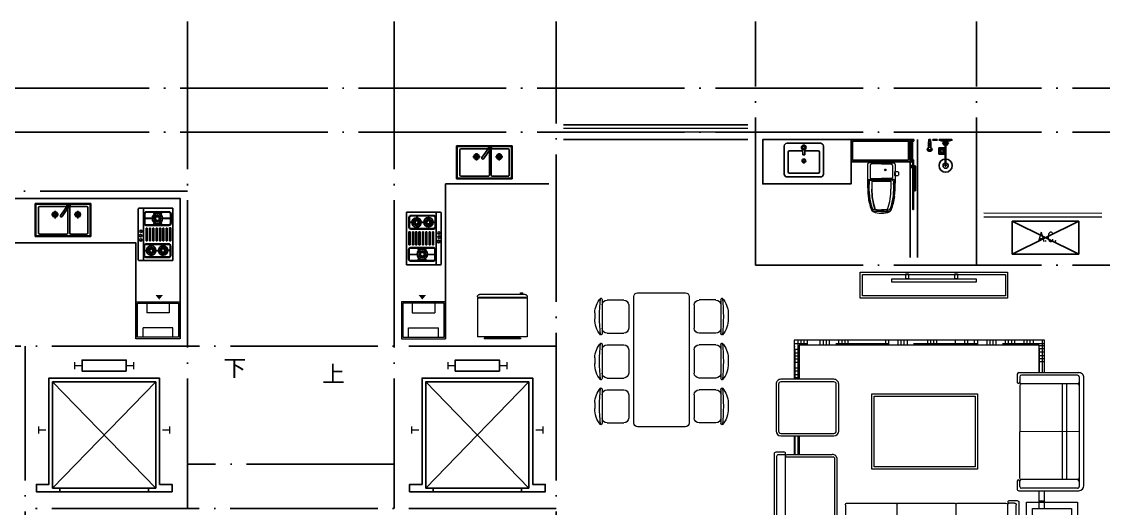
# Model space of a CAD drawing. Extents: x 65861 to 180383, y -19954 to 24543.
# Drawn here: x 144692 to 159363, y 8528 to 15128 of the extents above; entities that cross this region are included whole.
import ezdxf
from ezdxf.enums import TextEntityAlignment as Align

# ---------------------------------------------------------------- set-up
doc = ezdxf.new("R2010")
doc.units = 0
doc.header["$LTSCALE"] = 1000
doc.header["$MEASUREMENT"] = 0
doc.linetypes.add('ACAD_ISO02W100', pattern=[15, 12, -3])
doc.linetypes.add('DOTE', pattern=[2.42, 2, -0.2, 0.02, -0.2])
for name, color, linetype in [('DOTE', 1, 'DOTE'), ('fd', 4, 'Continuous'), ('hz', 254, 'Continuous'), ('PUB_TEXT', 255, 'Continuous'), ('STAIR', 2, 'Continuous'), ('厨卫', 154, 'Continuous'), ('洁具', 150, 'Continuous'), ('看线', 5, 'Continuous'), ('空调', 8, 'Continuous'), ('管井', 236, 'Continuous')]:
    doc.layers.add(name, color=color, linetype=linetype)
for name, color, linetype, lineweight in [('Text-I', 7, 'Continuous', 5), ('家具', 33, 'Continuous', 9), ('房建名称', 7, 'Continuous', 0)]:
    doc.layers.add(name, color=color, linetype=linetype, lineweight=lineweight)
doc.styles.add('DIM_FONT', font='SIMPLEX.shx', dxfattribs={"width": 0.8})
doc.styles.add('黑体', font='SIMHEI.TTF', dxfattribs={"width": 0.85, "height": 10})

# ---------------------------------------------------------------- blocks, each defined once
blk = doc.blocks.new('A$C45025D1E')
for p, q in [((1620, 50), (220, 1490)), ((1620, 1490), (220, 50)), ((320, 0), (320, 50)), ((1520, 0), (1520, 50))]:
    blk.add_line(p, q)
at = {"const_width": 18}
for points in [[(520, 1760), (520, 1660)], [(1320, 1760), (1320, 1660)], [(620, 1710), (520, 1710)], [(1220, 1710), (1320, 1710)], [(30, 885), (30, 785)], [(1810, 885), (1810, 785)], [(130, 835), (30, 835)], [(1710, 835), (1810, 835)]]:
    blk.add_lwpolyline(points, dxfattribs=at)
for points in [[(1220, 1635), (1220, 1785), (620, 1785), (620, 1635)], [(1670, 100), (1670, 1540), (170, 1540), (170, 100), (0, 100), (0, 0), (1840, 0), (1840, 100)], [(220, 50), (220, 1490), (1620, 1490), (1620, 50)]]:
    blk.add_lwpolyline(points, close=True)
blk = doc.blocks.new('A$C1BE601A8')
at = {"layer": '洁具', "color": 0}
for p, q in [((0, 0), (0, 450)), ((0, 450), (757, 450)), ((757, 450), (757, 0)), ((10, 10), (10, 440)), ((10, 440), (747, 440)), ((41, 393), (41, 50)), ((273, 408), (56, 408)), ((226, 300), (130, 300)), ((178, 248), (178, 348)), ((288, 50), (288, 393)), ((315, 427), (293, 411)), ((293, 411), (390, 273)), ((311, 393), (311, 50)), ((412, 288), (315, 427)), ((695, 408), (326, 408)), ((534, 300), (438, 300)), ((486, 248), (486, 348)), ((710, 50), (710, 393)), ((747, 440), (747, 10)), ((757, 0), (0, 0)), ((747, 10), (10, 10)), ((56, 35), (273, 35)), ((326, 35), (695, 35))]:
    blk.add_line(p, q, dxfattribs=at)
for centre, radius in [((178, 300), 36.1), ((178, 300), 27.1), ((486, 300), 36.1), ((486, 300), 27.1)]:
    blk.add_circle(centre, radius, dxfattribs=at)
for centre, radius, start, end in [((304, 419), 21.7, 342.6068, 267.3353), ((56, 393), 15, 90, 180), ((273, 393), 15, 0, 90), ((326, 393), 15, 90, 180), ((695, 393), 15, 0, 90), ((401, 281), 13.3, 214.971, 34.971), ((56, 50), 15, 180, 270), ((273, 50), 15, 270, 0), ((326, 50), 15, 180, 270), ((695, 50), 15, 270, 0)]:
    blk.add_arc(centre, radius, start, end, dxfattribs=at)
blk = doc.blocks.new('ddfdf')
at = {"layer": '洁具', "color": 0}
for p, q in [((15801, -30110), (15801, -30822)), ((16261, -30111), (15801, -30110)), ((15826, -30314), (15826, -30189)), ((15834, -30314), (15834, -30189)), ((15856, -30159), (16163, -30159)), ((15856, -30167), (16163, -30167)), ((15952, -30159), (15957, -30157)), ((15968, -30208), (15952, -30159)), ((15957, -30157), (15973, -30206)), ((15973, -30206), (15968, -30208)), ((16062, -30157), (16046, -30206)), ((16046, -30206), (16051, -30208)), ((16051, -30208), (16067, -30159)), ((16067, -30159), (16062, -30157)), ((16185, -30189), (16185, -30315)), ((16193, -30189), (16193, -30315)), ((16201, -30822), (16202, -30111)), ((16271, -30121), (16271, -30812)), ((15829, -30248), (15829, -30252)), ((15947, -30248), (15829, -30248)), ((15829, -30252), (15947, -30252)), ((16163, -30337), (15856, -30336)), ((16163, -30345), (15856, -30344)), ((15947, -30252), (15947, -30248)), ((15968, -30295), (15952, -30344)), ((15952, -30344), (15957, -30346)), ((15957, -30346), (15973, -30297)), ((15973, -30297), (15968, -30295)), ((16046, -30297), (16051, -30295)), ((16062, -30346), (16046, -30297)), ((16051, -30295), (16067, -30344)), ((16067, -30344), (16062, -30346)), ((16072, -30252), (16072, -30248)), ((16072, -30248), (16190, -30248)), ((16190, -30253), (16072, -30252)), ((16190, -30248), (16190, -30253)), ((15832, -30556), (15832, -30379)), ((15832, -30379), (15849, -30379)), ((15849, -30379), (15849, -30556)), ((15878, -30556), (15878, -30380)), ((15878, -30380), (15894, -30380)), ((15894, -30380), (15894, -30556)), ((15923, -30556), (15923, -30380)), ((15923, -30380), (15940, -30380)), ((15940, -30380), (15940, -30556)), ((15968, -30556), (15968, -30380)), ((15968, -30380), (15985, -30380)), ((15985, -30380), (15985, -30556)), ((16014, -30556), (16014, -30380)), ((16014, -30380), (16030, -30380)), ((16030, -30380), (16030, -30556)), ((16059, -30556), (16059, -30380)), ((16059, -30380), (16076, -30380)), ((16076, -30380), (16076, -30556)), ((16104, -30556), (16104, -30380)), ((16104, -30380), (16121, -30380)), ((16121, -30380), (16121, -30556)), ((16150, -30556), (16150, -30380)), ((16150, -30380), (16166, -30380)), ((16166, -30380), (16166, -30556)), ((15831, -30750), (15831, -30624)), ((15849, -30556), (15832, -30556)), ((15839, -30750), (15839, -30624)), ((15861, -30594), (16167, -30595)), ((15861, -30602), (16167, -30603)), ((15894, -30556), (15878, -30556)), ((15940, -30556), (15923, -30556)), ((15937, -30595), (15937, -30654)), ((15942, -30595), (15937, -30595)), ((15937, -30654), (15942, -30654)), ((15942, -30654), (15942, -30595)), ((15985, -30556), (15968, -30556)), ((16030, -30556), (16014, -30556)), ((16076, -30556), (16059, -30556)), ((16095, -30595), (16095, -30654)), ((16099, -30595), (16095, -30595)), ((16095, -30654), (16099, -30654)), ((16099, -30654), (16099, -30595)), ((16121, -30556), (16104, -30556)), ((16166, -30556), (16150, -30556)), ((16189, -30625), (16189, -30750)), ((16197, -30625), (16197, -30750)), ((15829, -30682), (15829, -30686)), ((15904, -30682), (15829, -30682)), ((15829, -30686), (15904, -30686)), ((16167, -30772), (15861, -30772)), ((16167, -30780), (15861, -30780)), ((15904, -30686), (15904, -30682)), ((15937, -30780), (15937, -30720)), ((15937, -30720), (15942, -30720)), ((15942, -30780), (15937, -30780)), ((15942, -30720), (15942, -30780)), ((15968, -30684), (15968, -30688)), ((16063, -30684), (15968, -30684)), ((15968, -30688), (16063, -30688)), ((16063, -30688), (16063, -30684)), ((16095, -30780), (16095, -30720)), ((16095, -30720), (16099, -30720)), ((16099, -30780), (16095, -30780)), ((16099, -30720), (16099, -30780)), ((16126, -30690), (16126, -30685)), ((16126, -30685), (16199, -30685)), ((16199, -30690), (16126, -30690)), ((16199, -30685), (16199, -30690)), ((15801, -30822), (16261, -30822))]:
    blk.add_line(p, q, dxfattribs=at)
for centre, radius in [((16013, -30253), 70.1), ((16013, -30253), 47.3), ((16013, -30253), 41.8), ((16013, -30253), 25.3), ((16235, -30426), 16.2), ((16240, -30485), 16.2), ((15936, -30685), 63.7), ((15936, -30685), 43), ((15936, -30685), 38), ((16096, -30687), 63.7), ((16096, -30687), 43), ((16096, -30687), 38), ((16238, -30542), 16.2), ((15936, -30685), 23), ((16096, -30687), 23)]:
    blk.add_circle(centre, radius, dxfattribs=at)
for centre, radius, start, end in [((15856, -30189), 30, 89.961, 179.961), ((15856, -30189), 22, 89.961, 179.961), ((16163, -30189), 30, 359.961, 89.961), ((16163, -30189), 22, 359.961, 89.961), ((16261, -30121), 10, 0, 89.961), ((15856, -30314), 30, 179.961, 269.961), ((15856, -30314), 22, 179.961, 269.961), ((16163, -30315), 30, 269.961, 359.961), ((16163, -30315), 22, 269.961, 359.961), ((15861, -30624), 30, 89.961, 179.961), ((15861, -30624), 22, 89.961, 179.961), ((16167, -30625), 30, 359.961, 89.961), ((16167, -30625), 22, 359.961, 89.961), ((15861, -30750), 30, 179.961, 269.961), ((15861, -30750), 22, 179.961, 269.961), ((16167, -30750), 30, 269.961, 359.961), ((16167, -30750), 22, 269.961, 359.961), ((16261, -30812), 10, 269.961, 0)]:
    blk.add_arc(centre, radius, start, end, dxfattribs=at)
blk = doc.blocks.new('A$C6F030B8F')
at = {"layer": '家具'}
for p, q in [((273, 1809), (353, 1809)), ((882, 1809), (962, 1809)), ((1490, 1809), (1570, 1809)), ((93, 1709), (553, 1709)), ((98, 1641), (98, 1416)), ((548, 1641), (548, 1416)), ((701, 1709), (1161, 1709)), ((706, 1641), (706, 1416)), ((1156, 1641), (1156, 1416)), ((1310, 1709), (1770, 1709)), ((1315, 1641), (1315, 1416)), ((1315, 1641), (1315, 1416)), ((1765, 1641), (1765, 1416)), ((166, 1349), (481, 1349)), ((774, 1349), (1089, 1349)), ((1382, 1349), (1697, 1349)), ((0, 1229), (0, 579)), ((1766, 1279), (50, 1279)), ((1816, 579), (1816, 1229)), ((50, 529), (1766, 529)), ((166, 460), (481, 460)), ((774, 460), (1089, 460)), ((1382, 460), (1697, 460)), ((98, 167), (98, 392)), ((548, 167), (548, 392)), ((706, 167), (706, 392)), ((1156, 167), (1156, 392)), ((1315, 167), (1315, 392)), ((1765, 167), (1765, 392)), ((93, 100), (553, 100)), ((701, 100), (1161, 100)), ((1310, 100), (1770, 100)), ((273, 0), (353, 0)), ((882, 0), (962, 0)), ((1490, 0), (1570, 0))]:
    blk.add_line(p, q, dxfattribs=at)
for centre, radius, start, end in [((283, 1493), 316, 91.7651, 130.7265), ((363, 1493), 316, 49.2735, 91.7651), ((892, 1493), 316, 91.7651, 130.7265), ((971, 1493), 316, 49.2735, 91.7651), ((1500, 1493), 316, 91.7651, 130.7265), ((1580, 1493), 316, 49.2735, 91.7651), ((84, 1725), 10, 130.7265, 202.67), ((93, 1729), 20, 202.67, 270), ((323, -969), 2713, 84.8023, 95.1977), ((166, 1641), 67.5, 90, 180), ((481, 1641), 67.5, 0, 90), ((553, 1729), 20, 270, 337.33), ((562, 1725), 10, 337.33, 49.2735), ((692, 1725), 10, 130.7265, 202.67), ((701, 1729), 20, 202.67, 270), ((931, -969), 2713, 84.8023, 95.1977), ((774, 1641), 67.5, 90, 180), ((1089, 1641), 67.5, 0, 90), ((1161, 1729), 20, 270, 337.33), ((1171, 1725), 10, 337.33, 49.2735), ((1301, 1725), 10, 130.7265, 202.67), ((1310, 1729), 20, 202.67, 270), ((1540, -969), 2713, 84.8023, 95.1977), ((1382, 1641), 67.5, 90, 180), ((1697, 1641), 67.5, 0, 90), ((1770, 1729), 20, 270, 337.33), ((1779, 1725), 10, 337.33, 49.2735), ((166, 1416), 67.5, 180, 270), ((481, 1416), 67.5, 270, 0), ((774, 1416), 67.5, 180, 270), ((1089, 1416), 67.5, 270, 0), ((1382, 1416), 67.5, 180, 270), ((1697, 1416), 67.5, 270, 0), ((50, 1229), 50, 90, 180), ((1766, 1229), 50, 0, 90), ((50, 579), 50, 180, 270), ((166, 392), 67.5, 90, 180), ((481, 392), 67.5, 0, 90), ((774, 392), 67.5, 90, 180), ((1089, 392), 67.5, 0, 90), ((1382, 392), 67.5, 90, 180), ((1697, 392), 67.5, 0, 90), ((1766, 579), 50, 270, 0), ((166, 167), 67.5, 180, 270), ((481, 167), 67.5, 270, 0), ((774, 167), 67.5, 180, 270), ((1089, 167), 67.5, 270, 0), ((1382, 167), 67.5, 180, 270), ((1697, 167), 67.5, 270, 0), ((84, 84), 10, 157.33, 229.2735), ((93, 80), 20, 90, 157.33), ((283, 315), 316, 229.2735, 268.2349), ((323, 2778), 2713, 264.8023, 275.1977), ((363, 315), 316, 268.2349, 310.7265), ((553, 80), 20, 22.67, 90), ((562, 84), 10, 310.7265, 22.67), ((692, 84), 10, 157.33, 229.2735), ((701, 80), 20, 90, 157.33), ((892, 315), 316, 229.2735, 268.2349), ((931, 2778), 2713, 264.8023, 275.1977), ((971, 315), 316, 268.2349, 310.7265), ((1161, 80), 20, 22.67, 90), ((1171, 84), 10, 310.7265, 22.67), ((1310, 80), 20, 90, 157.33), ((1301, 84), 10, 157.33, 229.2735), ((1500, 315), 316, 229.2735, 268.2349), ((1540, 2778), 2713, 264.8023, 275.1977), ((1580, 315), 316, 268.2349, 310.7265), ((1770, 80), 20, 22.67, 90), ((1779, 84), 10, 310.7265, 22.67)]:
    blk.add_arc(centre, radius, start, end, dxfattribs=at)
blk = doc.blocks.new('x6')
at = {"layer": '厨卫', "color": 0}
for p, q in [((227, 0), (-227, 0)), ((-265, -38), (-265, -419)), ((-214, -387), (-214, -121)), ((-195, -102), (-16, -102)), ((-19, -57), (-32, -57)), ((-13, -43), (-23, -34)), ((-13, -70), (-22, -80)), ((-16, -84), (-13, -158)), ((0, -38), (0, -24)), ((0, -75), (0, -89)), ((22, -33), (13, -43)), ((23, -79), (13, -70)), ((16, -84), (13, -158)), ((16, -102), (195, -102)), ((19, -57), (32, -57)), ((214, -121), (214, -387)), ((265, -419), (265, -38)), ((-13, -158), (13, -158)), ((195, -406), (-195, -406)), ((-227, -457), (227, -457))]:
    blk.add_line(p, q, dxfattribs=at)
for centre, radius in [((0, -57), 32.3), ((0, -57), 18.8), ((-1, -241), 25.4), ((-1, -241), 16)]:
    blk.add_circle(centre, radius, dxfattribs=at)
for centre, radius, start, end in [((-227, -38), 38.1, 90, 180), ((227, -38), 38.1, 0, 90), ((-195, -121), 19.1, 90, 180), ((195, -121), 19.1, 0, 90), ((-227, -419), 38.1, 180, 270), ((-195, -387), 19.1, 180, 270), ((195, -387), 19.1, 270, 0), ((227, -419), 38.1, 270, 0)]:
    blk.add_arc(centre, radius, start, end, dxfattribs=at)
blk = doc.blocks.new('ma2')
at = {"layer": '厨卫', "color": 0}
for centre, radius, start, end in [((712, -340), 881, 175.7103, 198.2941), ((704, -353), 834, 180.1819, 198.4973)]:
    blk.add_arc(centre, radius, start, end, dxfattribs=at)
at = {"layer": '家具', "color": 0}
for p, q in [((0, 0), (-166, 0)), ((0, 0), (166, 0)), ((-189, -22), (-189, -274)), ((-153, -36), (-153, -198)), ((0, -14), (-130, -14)), ((0, -14), (130, -14)), ((153, -36), (153, -198)), ((180, -125), (180, -165)), ((192, -118), (187, -118)), ((189, -22), (189, -122)), ((189, -121), (189, -130)), ((189, -137), (189, -146)), ((192, -118), (222, -118)), ((230, -125), (230, -165)), ((-180, -230), (-139, -212)), ((-180, -230), (-180, -316)), ((-180, -230), (0, -230)), ((-176, -279), (-176, -280)), ((-166, -274), (-171, -274)), ((-166, -253), (-166, -274)), ((-148, -235), (0, -235)), ((-139, -212), (0, -212)), ((-130, -220), (0, -220)), ((-130, -250), (-130, -356)), ((0, -247), (-127, -247)), ((-119, -247), (0, -247)), ((139, -212), (0, -212)), ((130, -220), (0, -220)), ((180, -230), (0, -230)), ((148, -235), (0, -235)), ((119, -247), (0, -247)), ((0, -247), (127, -247)), ((130, -250), (130, -356)), ((180, -230), (139, -212)), ((166, -253), (166, -274)), ((166, -274), (171, -274)), ((176, -279), (176, -280)), ((180, -230), (180, -316)), ((192, -172), (187, -172)), ((189, -153), (189, -162)), ((189, -170), (189, -274)), ((192, -172), (222, -172)), ((-77, -636), (-102, -636)), ((93, -660), (-93, -660)), ((-68, -636), (-77, -636)), ((-68, -636), (0, -636)), ((68, -636), (0, -636)), ((0, -660), (93, -660)), ((68, -636), (77, -636)), ((77, -636), (102, -636))]:
    blk.add_line(p, q, dxfattribs=at)
blk.add_circle((53, -94), 11.4, dxfattribs=at)
for centre, radius, start, end in [((-166, -22), 22.5, 90, 180), ((166, -22), 22.5, 0, 90), ((-130, -36), 22.5, 90, 180), ((130, -36), 22.5, 0, 90), ((187, -125), 7.2, 90, 180), ((222, -125), 7.2, 0, 90), ((6806, -15), 7000, 182.1248, 183.6001), ((316, -367), 499, 170.0177, 190.1149), ((-171, -279), 4.5, 90, 180), ((-148, -253), 18, 90, 180), ((-130, -198), 22.5, 180, 270), ((-127, -250), 3.6, 90, 180), ((-712, -340), 881, 341.7059, 4.2897), ((127, -250), 3.6, 0, 90), ((130, -198), 22.5, 270, 0), ((148, -253), 18, 0, 90), ((171, -279), 4.5, 0, 90), ((-316, -367), 499, 349.8851, 9.9823), ((187, -165), 7.2, 180, 270), ((-6806, -15), 7000, 356.3999, 357.8752), ((222, -165), 7.2, 270, 0), ((-704, -353), 834, 341.5027, 359.8181), ((749, -321), 939, 188.1773, 199.5371), ((594, -353), 776, 187.5237, 201.3401), ((-594, -353), 776, 338.6599, 352.4763), ((-749, -321), 939, 340.4627, 351.8238), ((-123, -630), 13.5, 199.5371, 212.7351), ((-70, -597), 75.7, 212.7351, 236.2527), ((-116, -630), 13.5, 201.3401, 225.0457), ((117, -396), 344, 225.0457, 228.0777), ((-100, -611), 25.3, 193.7471, 265.3876), ((-92, -626), 34, 231.9313, 272.5793), ((-13, -423), 257, 247.1573, 272.879), ((-70, -612), 18, 198.4973, 250.8187), ((-15, -386), 250, 255.8484, 273.4075), ((15, -386), 250, 266.5925, 284.1516), ((13, -423), 257, 267.121, 292.8427), ((70, -612), 18, 289.1813, 341.5027), ((92, -626), 34, 267.4207, 308.0687), ((100, -611), 25.3, 274.6124, 346.2529), ((70, -597), 75.7, 303.7473, 327.2649), ((-117, -396), 344, 311.9223, 314.9543), ((116, -630), 13.5, 314.9543, 338.6599), ((123, -630), 13.5, 327.2649, 340.4629)]:
    blk.add_arc(centre, radius, start, end, dxfattribs=at)
blk = doc.blocks.new('A$C25AA54E1')
at = {"ltscale": 20}
for p, q in [((918, 3081), (3211, 3081)), ((3413, 3081), (4163, 3081)), ((884, 2199), (884, 3017)), ((3234, 2997), (3234, 3061)), ((3234, 2234), (3234, 2996)), ((3347, 3015), (3347, 1617)), ((4198, 3046), (4198, 1539)), ((1712, 2211), (1057, 2211)), ((3212, 2211), (1757, 2211)), ((1012, 2176), (906, 2176)), ((1, 1972), (0, 511)), ((883, 2042), (71, 2042)), ((906, 1914), (906, 2019)), ((871, 614), (872, 1868)), ((1443, 1750), (2878, 1750)), ((1443, 728), (1443, 1750)), ((2878, 1750), (2878, 728)), ((4024, 1551), (3413, 1551)), ((4047, 1574), (4047, 1539)), ((4175, 1516), (4070, 1516)), ((3325, 1234), (3325, 597)), ((4110, 1300), (3391, 1300)), ((4176, 597), (4176, 1234)), ((2878, 728), (1443, 728)), ((882, 440), (70, 440)), ((905, 463), (905, 568)), ((3391, 531), (4110, 531))]:
    blk.add_line(p, q, dxfattribs=at)
for p, q in [((918, 2994), (918, 2234)), ((1011, 3017), (942, 3017)), ((1034, 2994), (1034, 2234)), ((1711, 3017), (1058, 3017)), ((1734, 2996), (1734, 2234)), ((2511, 3017), (1758, 3017)), ((2534, 2996), (2534, 2234)), ((3211, 3017), (2558, 3017)), ((3380, 2996), (3380, 1606)), ((4070, 3017), (3403, 3017)), ((4047, 2994), (4047, 1574)), ((4140, 3017), (4070, 3017)), ((4163, 2994), (4163, 1574)), ((3211, 2846), (1058, 2846)), ((4025, 2846), (3403, 2846)), ((781, 2780), (884, 2780)), ((781, 2709), (884, 2709)), ((536, 2283), (536, 2042)), ((606, 2283), (606, 2042)), ((941, 2211), (1012, 2211)), ((603, 2178), (536, 2178)), ((64, 1915), (65, 1985)), ((65, 1869), (64, 1915)), ((88, 2008), (848, 2007)), ((503, 2041), (503, 2042)), ((871, 1984), (871, 1914)), ((64, 569), (65, 1872)), ((87, 1892), (849, 1891)), ((87, 1892), (849, 1891)), ((88, 1892), (848, 1891)), ((236, 592), (236, 1892)), ((293, 592), (293, 1892)), ((1476, 1717), (2845, 1717)), ((1476, 761), (1476, 1717)), ((2845, 1717), (2845, 761)), ((4047, 1584), (3402, 1584)), ((3860, 1302), (3860, 1551)), ((3876, 1551), (3876, 1303)), ((3918, 1551), (3918, 1302)), ((3930, 1300), (3930, 1551)), ((4140, 1551), (4070, 1551)), ((65, 1242), (871, 1241)), ((3360, 1234), (3360, 597)), ((4110, 1265), (3391, 1265)), ((4141, 597), (4141, 1234)), ((2845, 761), (1476, 761)), ((87, 592), (848, 591)), ((64, 499), (64, 569)), ((87, 476), (848, 475)), ((536, 440), (536, 0)), ((561, 440), (561, 0)), ((603, 440), (603, 128)), ((606, 440), (606, 70)), ((871, 498), (871, 568)), ((3391, 566), (4110, 566)), ((3860, 70), (3860, 531)), ((3930, 507), (3860, 507)), ((3918, 465), (3860, 465)), ((3876, 531), (3876, 0)), ((3918, 531), (3918, 128)), ((3930, 0), (3930, 531)), ((3930, 416), (3860, 416)), ((3930, 374), (3860, 374)), ((3918, 297), (3860, 297)), ((606, 292), (536, 292)), ((603, 250), (536, 250)), ((606, 208), (536, 208)), ((606, 158), (536, 158)), ((3930, 255), (3860, 255)), ((3930, 213), (3860, 213)), ((3918, 171), (3860, 171)), ((606, 116), (536, 116)), ((606, 74), (536, 74)), ((1105, 44), (536, 44)), ((606, 86), (603, 86)), ((606, 70), (3860, 70)), ((686, 70), (686, 0)), ((728, 70), (728, 0)), ((770, 70), (770, 0)), ((812, 70), (812, 0)), ((938, 70), (938, 0)), ((979, 70), (979, 0)), ((1021, 70), (1021, 0)), ((1063, 70), (1063, 0)), ((1189, 70), (1189, 0)), ((1231, 70), (1231, 0)), ((1273, 70), (1273, 0)), ((1314, 70), (1314, 0)), ((1440, 70), (1440, 0)), ((2310, 44), (1440, 44)), ((1482, 70), (1482, 0)), ((1574, 70), (1574, 0)), ((1616, 70), (1616, 0)), ((1741, 70), (1741, 0)), ((1993, 70), (1993, 0)), ((2035, 70), (2035, 0)), ((2076, 70), (2076, 0)), ((2118, 70), (2118, 0)), ((2394, 70), (2394, 0)), ((2436, 70), (2436, 0)), ((2478, 70), (2478, 0)), ((2520, 70), (2520, 0)), ((2645, 70), (2645, 0)), ((3365, 44), (2645, 44)), ((2687, 70), (2687, 0)), ((3198, 70), (3198, 0)), ((3240, 70), (3240, 0)), ((3281, 70), (3281, 0)), ((3323, 70), (3323, 0)), ((3449, 70), (3449, 0)), ((3491, 70), (3491, 0)), ((3533, 70), (3533, 0)), ((3575, 70), (3575, 0)), ((3750, 70), (3750, 0)), ((3930, 44), (3750, 44)), ((3792, 70), (3792, 0)), ((3834, 70), (3834, 0)), ((3930, 122), (3860, 122)), ((3930, 86), (3918, 86)), ((536, 0), (3930, 0))]:
    blk.add_line(p, q)
blk.add_lwpolyline([(781, 2895), (781, 2199), (85, 2199), (85, 2895)], close=True, dxfattribs=at)
blk.add_lwpolyline([(698, 2812), (698, 2282), (169, 2282), (169, 2812)], close=True)
at = {"ltscale": 20, "extrusion": (0, 0, -1)}
for centre, major_axis, ratio, start_param, end_param in [((953, 3021), (-49.4, 49.4), 1, 5.45018, 6.544088), ((3211, 3058), (16.4, 16.4), 1, -0.785398, 0.696689), ((4163, 3046), (24.6, 24.6), 1, -0.785398, 0.785398), ((1012, 2234), (-16.2, 16.2), 1, 2.356194, 3.926991), ((1012, 2193), (12.7, 12.7), 0.942987, -0.815786, 2.325807), ((1057, 2234), (-16.2, 16.2), 1, 3.926991, 5.497787), ((1712, 2234), (-16.2, 16.2), 1, 2.356194, 3.926991), ((1757, 2234), (16.2, 16.2), 1, 2.356194, 3.926991), ((2512, 2234), (-16.2, 16.2), 1, 2.356194, 3.926991), ((2557, 2234), (16.2, 16.2), 1, 2.356194, 3.926991), ((3212, 2234), (-16.2, 16.2), 1, 2.356194, 3.926991), ((906, 2199), (16.2, 16.2), 1, 2.356194, 3.926991), ((4024, 1574), (16.2, 16.2), 1, 0.785398, 2.356194), ((4175, 1539), (-16.2, 16.2), 1, 2.356194, 3.926991)]:
    blk.add_ellipse(centre, major_axis=major_axis, ratio=ratio, start_param=start_param, end_param=end_param, dxfattribs=at)
at = {"ltscale": 20}
for centre, major_axis, ratio, start_param, end_param in [((3413, 3015), (-46.6, 46.6), 1, -0.785398, 0.785398), ((71, 1972), (49.7, 49.7), 1, 0.785398, 2.356194), ((848, 1914), (-16.2, 16.2), 1, 2.355029, 3.925825), ((889, 1914), (12.4, 12.4), 0.984307, 2.347446, 5.489038), ((883, 2019), (-16.2, 16.2), 1, 3.925825, 5.496622), ((849, 1868), (16.2, 16.2), 1, 5.496622, 7.067418), ((849, 1868), (16.2, 16.2), 1, 5.496622, 7.067418), ((3413, 1617), (46.6, 46.6), 1, 2.356194, 3.926991), ((4070, 1539), (16.2, 16.2), 1, 2.356194, 3.926991), ((3391, 1234), (-46.6, 46.6), 1, -0.785398, 0.785398), ((4110, 1234), (46.6, 46.6), 1, 5.497787, 7.068583), ((848, 614), (-16.2, 16.2), 1, 2.355029, 3.925825), ((848, 568), (-16.2, 16.2), 1, 3.925825, 5.496622), ((3391, 597), (46.6, 46.6), 1, 2.356194, 3.926991), ((4110, 597), (-46.6, 46.6), 1, 2.356194, 3.926991), ((70, 511), (49.7, 49.7), 1, 2.356194, 3.926991), ((888, 568), (12.4, 12.4), 0.984309, -0.794147, 2.347446), ((882, 463), (-16.2, 16.2), 1, 2.355029, 3.925825)]:
    blk.add_ellipse(centre, major_axis=major_axis, ratio=ratio, start_param=start_param, end_param=end_param, dxfattribs=at)
at = {"extrusion": (0, 0, -1)}
for centre, major_axis, start_param, end_param in [((942, 2994), (16.4, 16.4), 3.926991, 5.497787), ((1011, 2994), (16.4, 16.4), -0.785398, 0.785398), ((1058, 2994), (16.4, 16.4), 3.926991, 5.497787), ((1711, 2994), (-16.4, 16.4), 0.785398, 2.267485), ((1758, 2994), (16.4, 16.4), 4.0157, 5.497787), ((2511, 2994), (-16.4, 16.4), 0.785398, 2.267485), ((2558, 2994), (16.4, 16.4), 4.0157, 5.497787), ((3211, 2994), (-16.4, 16.4), 0.785398, 2.267485), ((3403, 2994), (16.4, 16.4), 4.0157, 5.497787), ((4023, 2994), (16.4, 16.4), -0.785398, 0.785398), ((4070, 2994), (-16.4, 16.4), 5.497787, 7.068583), ((4140, 2994), (16.4, 16.4), -0.785398, 0.785398), ((1058, 2869), (-16.4, 16.4), 3.926991, 5.409078), ((3211, 2822), (16.4, 16.4), -0.785398, 0.696689), ((3403, 2869), (-16.4, 16.4), 3.926991, 5.409078), ((4025, 2822), (-16.4, 16.4), 0.785398, 2.267485), ((941, 2234), (16.2, 16.2), 2.356194, 3.926991), ((4070, 1574), (16.2, 16.2), 2.356194, 3.926991), ((4140, 1574), (-16.2, 16.2), 2.356194, 3.926991)]:
    blk.add_ellipse(centre, major_axis=major_axis, ratio=1, start_param=start_param, end_param=end_param, dxfattribs=at)
for centre, major_axis, start_param, end_param in [((1058, 2822), (16.4, 16.4), 0.785398, 2.267485), ((3211, 2869), (16.4, 16.4), 3.926991, 5.409078), ((3403, 2822), (16.4, 16.4), 0.785398, 2.267485), ((4025, 2869), (16.4, 16.4), 3.926991, 5.409078), ((88, 1915), (16.4, 16.4), 2.355029, 3.925825), ((88, 1985), (-16.4, 16.4), -0.786564, 0.784233), ((89, 1915), (-16.4, 16.4), 0.784233, 2.266319), ((89, 1915), (-16.4, 16.4), 0.784233, 2.266319), ((848, 1985), (16.2, 16.2), 5.496622, 7.067418), ((88, 1869), (-16.4, 16.4), -0.786564, 0.784233), ((89, 1869), (-16.4, 16.4), -0.697854, 0.784233), ((89, 1869), (16.4, 16.4), 0.872942, 2.355029), ((3402, 1606), (15.5, 15.5), 2.356194, 3.926991), ((3391, 1234), (-22, 22), -0.785398, 0.785398), ((4110, 1234), (22, 22), 5.497787, 7.068583), ((87, 615), (16.4, 16.4), 2.355029, 3.925825), ((87, 569), (-16.4, 16.4), -0.786564, 0.784233), ((3391, 597), (22, 22), 2.356194, 3.926991), ((4110, 597), (-22, 22), 2.356194, 3.926991), ((87, 499), (-16.4, 16.4), 0.784233, 2.355029), ((848, 498), (-16.2, 16.2), 2.355029, 3.925825)]:
    blk.add_ellipse(centre, major_axis=major_axis, ratio=1, start_param=start_param, end_param=end_param)
blk = doc.blocks.new('R37777777777')
at = {"layer": '家具', "ltscale": 0.5}
blk.add_lwpolyline([(1083652, -53169), (1083302, -53169), (1083302, -55169), (1083652, -55169)], close=True, dxfattribs=at)
at = {"layer": '家具', "ltscale": 40}
for points in [[(1083622, -53199), (1083332, -53199), (1083332, -55139), (1083622, -55139)], [(1083520, -54741), (1083566, -54741), (1083566, -53597), (1083520, -53597)], [(1083566, -53886), (1083632, -53886), (1083632, -53847), (1083566, -53847)], [(1083566, -54550), (1083632, -54550), (1083632, -54511), (1083566, -54511)]]:
    blk.add_lwpolyline(points, close=True, dxfattribs=at)
blk = doc.blocks.new('RRER')
at = {"layer": '家具', "color": 0}
for p, q in [((680463, 414152), (679845, 414152)), ((680401, 414174), (680434, 414174)), ((680401, 414152), (680401, 414174)), ((680434, 414152), (680434, 414174)), ((679817, 414121), (679817, 414112)), ((679822, 414112), (679817, 414112)), ((679817, 414102), (679817, 413577)), ((679822, 414102), (679817, 414102)), ((680487, 414112), (679822, 414112)), ((679822, 414112), (679822, 414102)), ((680487, 414102), (679822, 414102)), ((680487, 414112), (680487, 414102)), ((680487, 414112), (680492, 414112)), ((680487, 414102), (680492, 414102)), ((680492, 414121), (680492, 414112)), ((680492, 414102), (680492, 413577)), ((680492, 413577), (679817, 413577)), ((680402, 413561), (679908, 413561)), ((679908, 413561), (679908, 413551)), ((680402, 413561), (680402, 413551)), ((680402, 413551), (679908, 413551))]:
    blk.add_line(p, q, dxfattribs=at)
at = {"layer": '家具', "color": 0, "extrusion": (0, 0, -1)}
for centre, start_param, end_param in [((679845, 414121), 4.712389, 6.283185), ((680463, 414121), 0, 1.570796)]:
    blk.add_ellipse(centre, major_axis=(0, 31.5), ratio=0.9, start_param=start_param, end_param=end_param, dxfattribs=at)
blk = doc.blocks.new('A$C6CE46E26')
at = {"layer": 'fd'}
blk.add_lwpolyline([(0, 284, 100, 0, 0), (62, 284, 0, 0, 0)], format="xyseb", dxfattribs=at)
at = {"layer": '家具', "color": 0}
for p, q in [((112, 452), (239, 452)), ((239, 148), (239, 452)), ((445, 98), (445, 502)), ((572, 502), (445, 502)), ((112, 148), (239, 148)), ((572, 98), (445, 98))]:
    blk.add_line(p, q, dxfattribs=at)
for points in [[(592, 0), (592, 600), (92, 600), (92, 0)], [(572, 20), (572, 580), (112, 580), (112, 20)]]:
    blk.add_lwpolyline(points, close=True, dxfattribs=at)
blk = doc.blocks.new('111')
at = {"layer": '空调', "linetype": 'ACAD_ISO02W100'}
for p, q in [((1000, 0), (0, 500)), ((1000, 500), (0, 0))]:
    blk.add_line(p, q, dxfattribs=at)
blk.add_lwpolyline([(0, 500), (0, 0), (1000, 0), (1000, 500)], close=True, dxfattribs=at)
at = {"layer": 'Text-I', "style": 'DIM_FONT', "width": 0.8}
blk.add_text('A.C.', height=140, dxfattribs=at).set_placement((675, 262), align=Align.MIDDLE_RIGHT)

msp = doc.modelspace()

# ---------------------------------------------------------------- linework, layer by layer
at = {"layer": 'DOTE', "color": 1}
for p, q in [((146942, 15128), (146942, 8528)), ((149743, 15128), (149743, 8528)), ((160943, 14228), (135142, 14228)), ((160943, 13628), (135142, 13628)), ((146942, 12828), (143642, 12828)), ((160943, 11828), (154643, 11828)), ((151943, 10728), (141542, 10728)), ((149743, 9128), (146942, 9128)), ((151942, 8528), (144742, 8528))]:
    msp.add_line(p, q, dxfattribs=at)
at = {"layer": 'DOTE'}
for p, q in [((151943, -772), (151943, 15128)), ((154643, 11828), (154643, 15128)), ((157643, 11828), (157643, 15128)), ((144742, -772), (144742, 10728))]:
    msp.add_line(p, q, dxfattribs=at)
at = {"layer": '厨卫'}
for p, q in [((156742, 13529), (156742, 11928)), ((156742, 13529), (156792, 13529)), ((156792, 13509), (156742, 13509)), ((156762, 13223), (156762, 13509)), ((156772, 13509), (156772, 13223)), ((156792, 13529), (156792, 13509)), ((156842, 13529), (156842, 11928)), ((157201, 13504), (157201, 13514)), ((157208, 13504), (157208, 13514)), ((157218, 13499), (157218, 13176)), ((157228, 13176), (157228, 13499)), ((157238, 13507), (157238, 13514)), ((157244, 13504), (157244, 13514)), ((156992, 13491), (156992, 13416)), ((156992, 13469), (157022, 13469)), ((157022, 13491), (157022, 13416)), ((156762, 13223), (156772, 13223))]:
    msp.add_line(p, q, dxfattribs=at)
for points in [[(154780, 13528), (154743, 13528), (154743, 12928), (155942, 12928), (155942, 13528), (155942, 13528)], [(157052, 13529), (157052, 13519), (157108, 13519), (157108, 13529)], [(157254, 13529), (157254, 13519), (157192, 13519), (157192, 13529)], [(157233, 13519), (157233, 13499), (157213, 13499), (157213, 13519)], [(157132, 13418), (157132, 13332), (157218, 13332), (157218, 13418)], [(157142, 13374), (157142, 13376), (157157, 13376), (157157, 13374)], [(157152, 13351), (157150, 13352), (157161, 13363), (157163, 13362)], [(157151, 13398), (157152, 13399), (157163, 13388), (157162, 13387)], [(157175, 13342), (157173, 13342), (157173, 13357), (157175, 13357)], [(157174, 13408), (157176, 13408), (157176, 13392), (157174, 13392)], [(157198, 13352), (157197, 13351), (157186, 13362), (157187, 13363)], [(157198, 13398), (157199, 13397), (157188, 13386), (157187, 13387)], [(157208, 13375), (157208, 13373), (157192, 13373), (157192, 13375)], [(156777, 13253), (156777, 12581), (156787, 12581), (156787, 13253)]]:
    msp.add_lwpolyline(points, close=True, dxfattribs=at)
for points in [[(157018, 13500), (157018, 13529), (156995, 13529), (156995, 13500)], [(157213, 13514), (157167, 13514), (157138, 13519), (157138, 13529)], [(157138, 13529), (157308, 13529), (157308, 13519), (157278, 13514), (157233, 13514)], [(157218, 13459), (157195, 13459), (157195, 13504), (157208, 13504)], [(157218, 13479), (157208, 13479), (157208, 13507), (157213, 13507)], [(157233, 13507), (157238, 13507), (157238, 13479), (157228, 13479)], [(157238, 13504), (157251, 13504), (157251, 13459), (157228, 13459)], [(157195, 13479), (157185, 13479), (157185, 13483), (157195, 13483)], [(157251, 13483), (157261, 13483), (157261, 13479), (157251, 13479)], [(151842, 12928), (150442, 12928), (150442, 10828)], [(143743, 12728), (146843, 12728), (146843, 10828)], [(143743, 12128), (146243, 12128), (146243, 10828)]]:
    msp.add_lwpolyline(points, dxfattribs=at)
msp.add_lwpolyline([(156775, 13179), (156775, 13149), (156760, 13149, -0.414214), (156755, 13154), (156755, 13174, -0.414214), (156760, 13179)], format="xyb", close=True, dxfattribs=at)
msp.add_lwpolyline([(156787, 13156), (156797, 13156, -0.414214), (156802, 13151), (156802, 12856, -0.414214), (156797, 12851), (156787, 12851), (156787, 12836), (156812, 12836, 0.414214), (156817, 12841), (156817, 13166, 0.414214), (156812, 13171), (156787, 13171), (156787, 13156)], format="xyb", dxfattribs=at)
for centre, radius in [((157007, 13491), 15), ((157007, 13442), 15), ((157175, 13375), 36.6), ((157223, 13176), 89.5), ((157223, 13176), 5)]:
    msp.add_circle(centre, radius, dxfattribs=at)
for centre, radius, start, end in [((157007, 13491), 17, 133.3359, 208.0725), ((157007, 13491), 17, 331.9275, 46.6641), ((156975, 13422), 17.7, 286.4181, 340.3267), ((157007, 13442), 17, 151.9275, 28.0725), ((157038, 13422), 17.7, 199.6733, 253.5819), ((157223, 13176), 35, 98.2132, 81.7868), ((157223, 13176), 9, 123.749, 56.251)]:
    msp.add_arc(centre, radius, start, end, dxfattribs=at)
at = {"layer": '厨卫', "extrusion": (0, 0, -1)}
for centre, major_axis, ratio, start_param, end_param in [((157007, 13393), (33.6, 0), 0.612909, -0.37962, 3.521213), ((157007, 13403), (31.4, 0), 0.47884, -1.072899, 4.214492)]:
    msp.add_ellipse(centre, major_axis=major_axis, ratio=ratio, start_param=start_param, end_param=end_param, dxfattribs=at)
at = {"layer": '家具'}
for p, q in [((154543, 13678), (152042, 13678)), ((154543, 13628), (152042, 13628)), ((159342, 12528), (157742, 12529)), ((159342, 12478), (157742, 12479))]:
    msp.add_line(p, q, dxfattribs=at)
at = {"layer": '看线'}
for p, q in [((154543, 13728), (152042, 13728)), ((154543, 13528), (152042, 13528))]:
    msp.add_line(p, q, dxfattribs=at)
at = {"layer": '管井'}
for points in [[(156742, 13229), (155942, 13229), (155942, 13529), (156742, 13529)], [(156722, 13249), (155962, 13249), (155962, 13509), (156722, 13509)]]:
    msp.add_lwpolyline(points, close=True, dxfattribs=at)

# ---------------------------------------------------------------- block references
at = {"layer": 'hz', "xscale": -1, "rotation": 270}
msp.add_blockref('R37777777777', (211233, -1071923), dxfattribs=at)
at = {"layer": 'STAIR'}
msp.add_blockref('A$C45025D1E', (144892, 8754), dxfattribs=at)
at = {"layer": 'STAIR', "xscale": -1}
msp.add_blockref('A$C45025D1E', (151793, 8754), dxfattribs=at)
at = {"layer": '厨卫', "xscale": -1}
for name, p, rotation in [('A$C1BE601A8', (151347, 12996), 359.9999999466392), ('A$C1BE601A8', (145632, 12213), 359.9999999466392), ('ddfdf', (134113, -18279), 180)]:
    msp.add_blockref(name, p, dxfattribs=dict(at, rotation=rotation))
for name, p in [('x6', (155300, 13480)), ('ddfdf', (162546, 42710))]:
    msp.add_blockref(name, p, dxfattribs=at)
at = {"layer": '厨卫'}
msp.add_blockref('ma2', (156352, 13212), dxfattribs=at)
at = {"layer": '厨卫', "rotation": 359.9999998799381}
msp.add_blockref('RRER', (-528943, -402723), dxfattribs=at)
at = {"layer": '家具', "xscale": -1, "rotation": 90}
msp.add_blockref('A$C6F030B8F', (154274, 11452), dxfattribs=at)
at = {"layer": '家具', "rotation": 180}
msp.add_blockref('A$C25AA54E1', (159099, 10810), dxfattribs=at)
at = {"layer": '房建名称', "xscale": 0.8999999999068677, "yscale": 0.9000000000232831, "zscale": 0.9}
msp.add_blockref('111', (158128, 11974), dxfattribs=at)
at = {"layer": '管井', "xscale": -1, "rotation": 90}
msp.add_blockref('A$C6CE46E26', (146842, 11421), dxfattribs=at)
at = {"layer": '管井', "rotation": 270}
msp.add_blockref('A$C6CE46E26', (149842, 11421), dxfattribs=at)

# ---------------------------------------------------------------- texts
at = {"layer": 'PUB_TEXT', "style": '黑体'}
for s, p in [('下', (147583, 10319)), ('上', (148923, 10239))]:
    msp.add_text(s, height=225, dxfattribs=at).set_placement(p, align=Align.CENTER)

doc.saveas('drawing.dxf')
